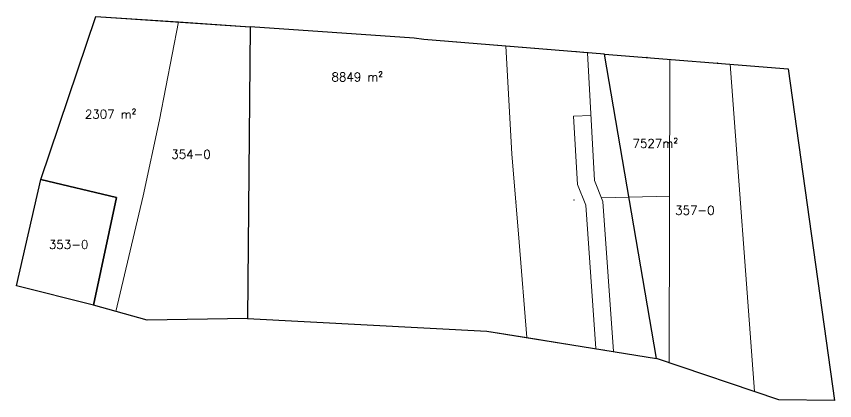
# Model space of a CAD drawing. Header units: metres. Extents: x 7517949 to 7519781, y 4692820 to 4693869.
# Drawn here: x 7518708.7 to 7518944.2, y 4692885.8 to 4692996.2 of the extents above; entities that cross this region are included whole.
import ezdxf

# ---------------------------------------------------------------- set-up
doc = ezdxf.new("R2010")
doc.units = ezdxf.units.M
for name, color, linetype, lineweight in [('llogari', 7, 'Continuous', 0), ('Ndarjet', 1, 'Continuous', 0), ('ParcReNet_12', 5, 'Continuous', 0)]:
    doc.layers.add(name, color=color, linetype=linetype, lineweight=lineweight)
for name, color, linetype in [('Nr_Parcelave_Fqinje', 8, 'Continuous'), ('Parcela_Bazë', 7, 'Continuous'), ('Parcelat_Fqinje', 8, 'Continuous')]:
    doc.layers.add(name, color=color, linetype=linetype)
doc.styles.get("Standard").update_dxf_attribs({"font": 'simplex.shx'})

msp = doc.modelspace()

# ---------------------------------------------------------------- linework, layer by layer
at = {"layer": 'llogari', "flags": 128}
for points in [[(7518755.35, 4692994.63), (7518731.57, 4692996.24), (7518715.68, 4692949.36), (7518708.68, 4692918.81), (7518730.84, 4692913.2), (7518737.28, 4692911.42), (7518745.17, 4692944.61), (7518749.86, 4692966.47)], [(7518851.31, 4692956.74), (7518849.5, 4692987.69), (7518825.97, 4692989.58), (7518823.12, 4692989.95), (7518776, 4692993.24), (7518755.35, 4692994.63), (7518749.86, 4692966.47), (7518745.17, 4692944.61), (7518737.28, 4692911.42), (7518746.3, 4692908.93), (7518775.22, 4692909.41), (7518844.05, 4692905.72), (7518855.62, 4692903.89), (7518853.37, 4692931.35)], [(7518930.83, 4692981.15), (7518877.91, 4692985.41), (7518849.5, 4692987.69), (7518851.31, 4692956.74), (7518853.37, 4692931.35), (7518855.62, 4692903.89), (7518868.54, 4692901.85), (7518892.91, 4692897.88), (7518928.09, 4692886.03), (7518944.16, 4692885.78)]]:
    msp.add_lwpolyline(points, close=True, dxfattribs=at)
at = {"layer": 'llogari', "elevation": 600.17, "flags": 128}
msp.add_lwpolyline([(7518755.35, 4692994.63), (7518749.86, 4692966.47), (7518745.17, 4692944.61), (7518737.28, 4692911.42)], dxfattribs=at)
at = {"layer": 'llogari', "flags": 128}
msp.add_lwpolyline([(7518849.5, 4692987.69), (7518851.31, 4692956.74), (7518853.37, 4692931.35), (7518855.62, 4692903.89)], dxfattribs=at)
at = {"layer": 'Ndarjet', "elevation": 600.17, "flags": 128}
msp.add_lwpolyline([(7518755.35, 4692994.63), (7518749.86, 4692966.47), (7518745.17, 4692944.61), (7518737.28, 4692911.42)], dxfattribs=at)
at = {"layer": 'Ndarjet', "flags": 128}
for points in [[(7518880.5, 4692899.9), (7518877.5, 4692943.07), (7518875.07, 4692949.06), (7518873, 4692985.8)], [(7518896.58, 4692896.64), (7518896.78, 4692983.89)], [(7518921.08, 4692888.39), (7518914.13, 4692982.49)], [(7518869.02, 4692967.57), (7518874.06, 4692967.75)], [(7518875.43, 4692900.72), (7518872.57, 4692941.93), (7518870.12, 4692947.95), (7518869.02, 4692967.57)], [(7518877.09, 4692944.09), (7518896.69, 4692944.58)]]:
    msp.add_lwpolyline(points, dxfattribs=at)
at = {"layer": 'Ndarjet'}
for p in [(7518869.83, 4692986.06), (7518890.16, 4692984.42), (7518910.49, 4692982.79), (7518869.11, 4692943.44), (7518852.44, 4692942.84)]:
    msp.add_point(p, dxfattribs=at)
at = {"layer": 'Ndarjet', "color": 4}
for p in [(7518871.72, 4692985.91), (7518877.78, 4692900.34)]:
    msp.add_point(p, dxfattribs=at)
at = {"layer": 'Parcela_Bazë', "lineweight": 30, "flags": 128}
msp.add_lwpolyline([(7518776, 4692993.24), (7518775.22, 4692909.41), (7518844.05, 4692905.72), (7518868.54, 4692901.85), (7518892.91, 4692897.88), (7518877.91, 4692985.41), (7518825.97, 4692989.58), (7518823.12, 4692989.95)], close=True, dxfattribs=at)
at = {"layer": 'Parcelat_Fqinje'}
for points in [[(7518715.68, 4692949.36), (7518731.57, 4692996.24), (7518776, 4692993.24), (7518775.22, 4692909.41), (7518746.3, 4692908.93), (7518730.84, 4692913.2), (7518737.54, 4692944.13), (7518715.68, 4692949.36)], [(7518877.91, 4692985.41), (7518930.83, 4692981.15), (7518944.16, 4692885.78), (7518928.09, 4692886.03), (7518892.91, 4692897.88), (7518877.91, 4692985.41)], [(7518708.68, 4692918.81), (7518715.68, 4692949.36), (7518737.54, 4692944.13), (7518730.84, 4692913.2), (7518708.68, 4692918.81)]]:
    msp.add_lwpolyline(points, dxfattribs=at)
at = {"layer": 'ParcReNet_12', "flags": 128}
msp.add_lwpolyline([(7518930.83, 4692981.15), (7518877.91, 4692985.41), (7518825.97, 4692989.58), (7518823.12, 4692989.95), (7518776, 4692993.24), (7518731.57, 4692996.24), (7518715.68, 4692949.36), (7518708.68, 4692918.81), (7518730.84, 4692913.2), (7518746.3, 4692908.93), (7518775.22, 4692909.41), (7518844.05, 4692905.72), (7518868.54, 4692901.85), (7518892.91, 4692897.88), (7518928.09, 4692886.03), (7518944.16, 4692885.78)], close=True, dxfattribs=at)

# ---------------------------------------------------------------- texts
at = {"layer": 'Nr_Parcelave_Fqinje'}
for s, p in [('8849 m²', (7518799.37, 4692977.56)), ('2307 m²', (7518728.39, 4692966.86)), ('7527m²', (7518885.99, 4692958.46)), ('354-0', (7518753.27, 4692955.33)), ('357-0', (7518898.26, 4692939.23)), ('353-0', (7518718.04, 4692929.41))]:
    msp.add_text(s, height=2.5, dxfattribs=at).set_placement(p)

doc.saveas('drawing.dxf')
